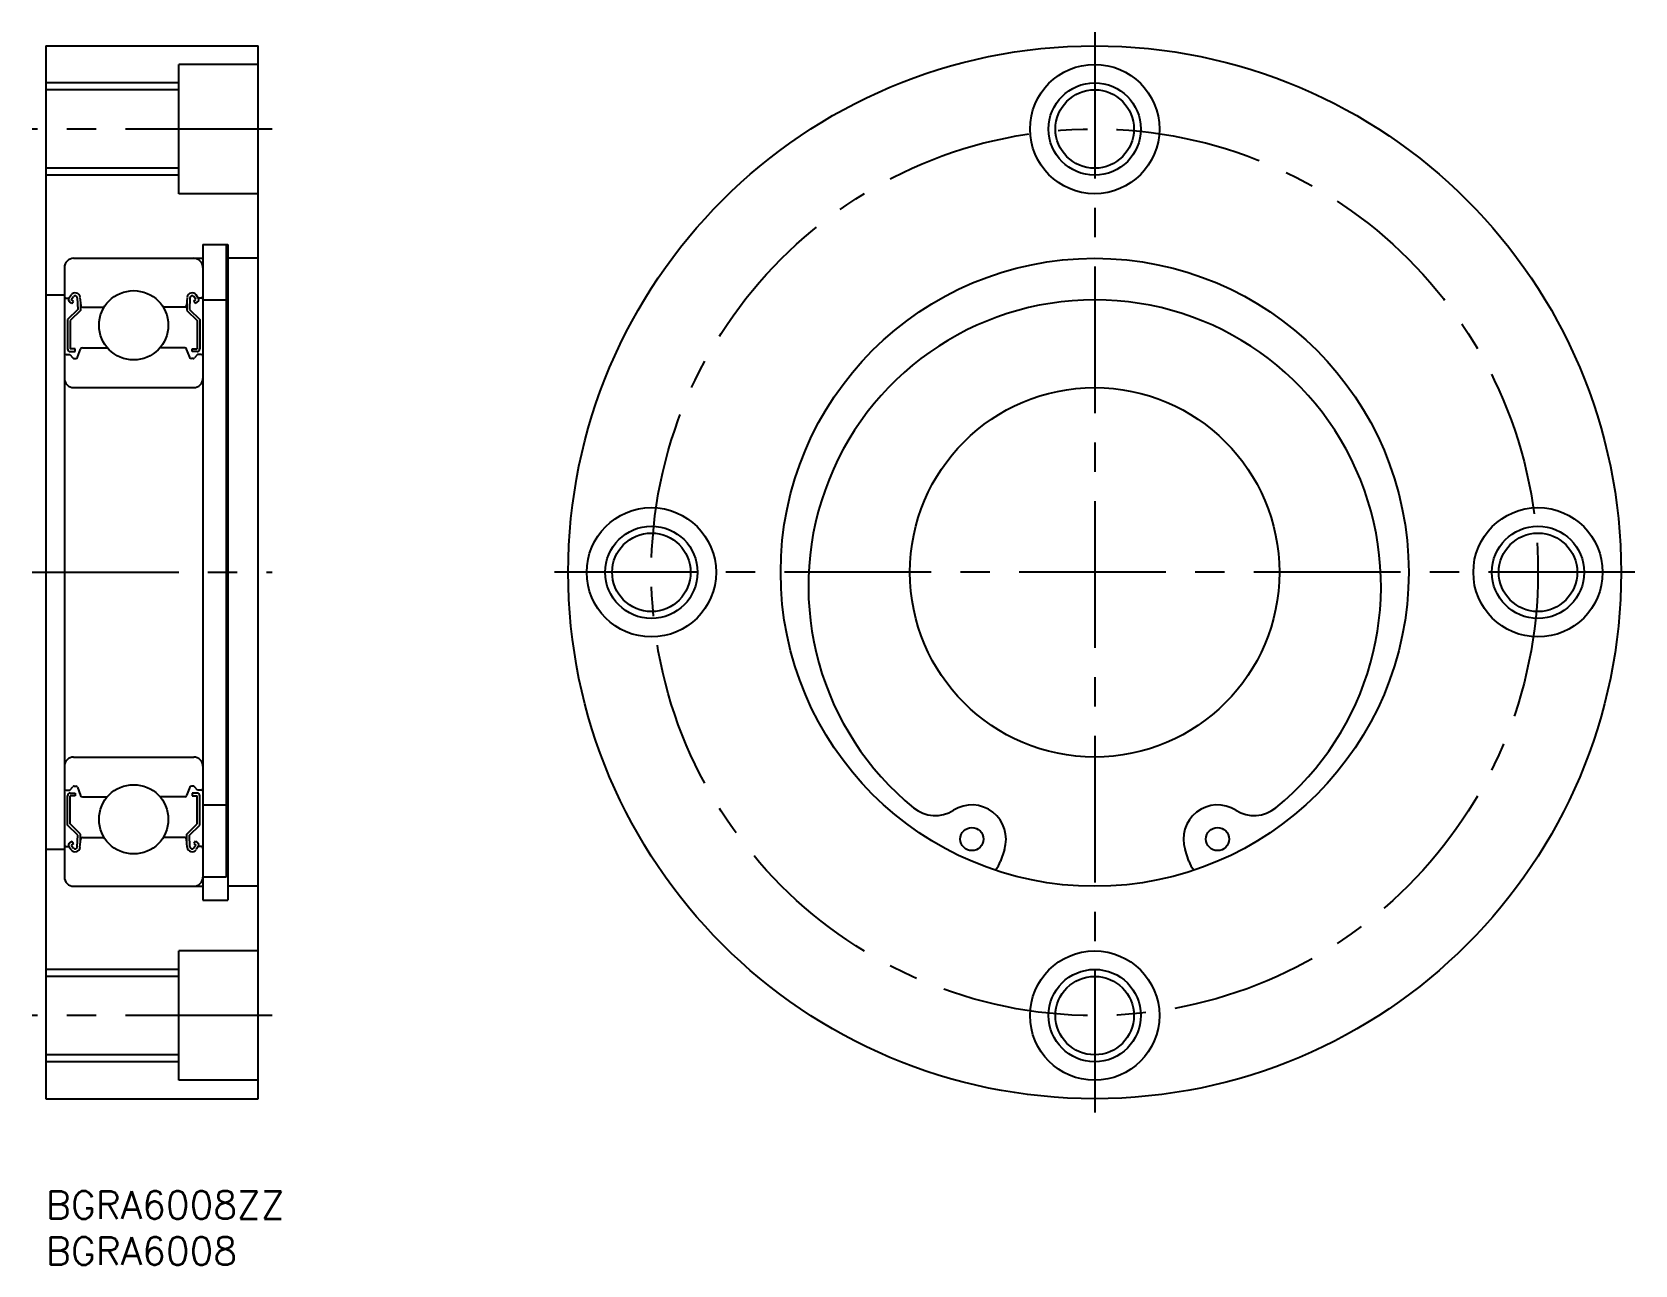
# Model space of a CAD drawing. Extents: x -1 to 172, y -8 to 125.
import ezdxf

# ---------------------------------------------------------------- set-up
doc = ezdxf.new("R2010")
doc.units = 0
doc.header["$LTSCALE"] = 0.5
doc.linetypes.add('CENTER', pattern=[50.8, 31.75, -6.35, 6.35, -6.35])
for name, color, linetype in [('MSM_CENTER', 1, 'CENTER'), ('MSM_CONTINUOUS', 7, 'CONTINUOUS'), ('MSM_NARROW', 5, 'CONTINUOUS'), ('MSM_PART_NUMBER', 7, 'CONTINUOUS')]:
    doc.layers.add(name, color=color, linetype=linetype)
doc.styles.get("Standard").update_dxf_attribs({"font": 'txt.shx', "height": 3, "bigfont": 'bigfont.shx'})

# ---------------------------------------------------------------- blocks, each defined once
blk = doc.blocks.new('*U4')
at = {"layer": 'MSM_PART_NUMBER'}
blk.add_text('BGRA6008ZZ', height=3, dxfattribs=at).set_placement((0, -3))
blk = doc.blocks.new('*U5')
at = {"layer": 'MSM_PART_NUMBER'}
blk.add_text('BGRA6008', height=3, dxfattribs=at).set_placement((0, -8))

msp = doc.modelspace()

# ---------------------------------------------------------------- linework, layer by layer
at = {"layer": 'MSM_CENTER'}
for p, q in [((113.56, 125.5), (113.56, 8.5)), ((24.5, 115), (-1.5, 115)), ((-1.5, 67), (24.5, 67)), ((172.06, 67), (55.06, 67)), ((24.5, 19), (-1.5, 19))]:
    msp.add_line(p, q, dxfattribs=at)
msp.add_circle((113.56, 67), 48, dxfattribs=at)
at = {"layer": 'MSM_CONTINUOUS'}
for p, q in [((0, 124), (0, 10)), ((0, 124), (23, 124)), ((23, 10), (23, 124)), ((14.4, 108), (14.4, 122)), ((23, 122), (14.4, 122)), ((14.4, 119.25), (0, 119.25)), ((14.4, 110.75), (0, 110.75)), ((23, 108), (14.4, 108)), ((17, 102.5, 1.25), (19.7, 102.5, 1.25)), ((17, 102.5), (17, 31.5)), ((19.5, 102.5, 0.75), (19.5, 33.99, 0.75)), ((19.7, 102.5), (19.7, 31.5)), ((3, 101), (17, 101)), ((23, 101), (19.7, 101)), ((2, 100), (2, 34)), ((2, 97), (0, 97)), ((2.2, 96.7), (2.5, 96.7)), ((3.44, 95.47), (2.34, 94.37)), ((2.5, 96.7), (2.73, 97.03)), ((2.82, 96.11), (2.57, 96.28)), ((2.75, 96.53), (2.98, 96.86)), ((2.99, 96.35), (2.75, 96.53)), ((2.82, 96.11), (2.99, 96.35)), ((3.4, 96.73), (3.44, 95.47)), ((3.69, 96.77), (3.77, 95.88)), ((3.74, 96.22), (3.74, 95.35)), ((3.97, 95.7), (6.3, 95.7)), ((15.03, 95.7), (12.7, 95.7)), ((15.31, 96.77), (15.23, 95.88)), ((15.26, 96.22), (15.26, 95.35)), ((15.6, 96.73), (15.56, 95.47)), ((15.56, 95.47), (16.66, 94.37)), ((16.01, 96.35), (16.25, 96.53)), ((16.18, 96.11), (16.01, 96.35)), ((16.25, 96.53), (16.02, 96.86)), ((16.18, 96.11), (16.43, 96.28)), ((16.5, 96.7), (16.27, 97.03)), ((16.8, 96.7), (16.5, 96.7)), ((17, 96.5, 1.25), (19.5, 96.5, 1.25)), ((2.34, 94.37), (2.34, 91.2)), ((3.74, 95.35), (2.64, 94.25)), ((2.64, 94.25), (2.64, 91.2)), ((15.26, 95.35), (16.36, 94.25)), ((16.36, 94.25), (16.36, 91.2)), ((16.66, 94.37), (16.66, 91.2)), ((2.2, 90.6), (2.6, 90.6)), ((2.6, 90.6), (2.92, 90.22)), ((3.16, 91.2), (2.64, 91.2)), ((2.64, 90.9), (3.16, 90.9)), ((3.16, 90.9), (3.16, 91.2)), ((3.43, 90.28), (3.76, 91.17)), ((3.95, 91.3), (6.66, 91.3)), ((15.05, 91.3), (12.34, 91.3)), ((15.57, 90.28), (15.24, 91.17)), ((15.84, 90.9), (15.84, 91.2)), ((15.84, 91.2), (16.36, 91.2)), ((16.36, 90.9), (15.84, 90.9)), ((16.4, 90.6), (16.08, 90.22)), ((16.8, 90.6), (16.4, 90.6)), ((3.07, 90.15), (3.25, 90.15)), ((15.93, 90.15), (15.75, 90.15)), ((3, 87), (16, 87)), ((3, 47), (16, 47)), ((2.2, 43.4), (2.6, 43.4)), ((2.6, 43.4), (2.92, 43.78)), ((3.07, 43.85), (3.25, 43.85)), ((3.43, 43.72), (3.76, 42.83)), ((15.57, 43.72), (15.24, 42.83)), ((15.93, 43.85), (15.75, 43.85)), ((16.4, 43.4), (16.08, 43.78)), ((16.8, 43.4), (16.4, 43.4)), ((2.34, 39.63), (2.34, 42.8)), ((2.64, 43.1), (3.16, 43.1)), ((2.64, 39.75), (2.64, 42.8)), ((3.16, 42.8), (2.64, 42.8)), ((3.16, 43.1), (3.16, 42.8)), ((3.95, 42.7), (6.66, 42.7)), ((15.05, 42.7), (12.34, 42.7)), ((15.84, 43.1), (15.84, 42.8)), ((16.36, 43.1), (15.84, 43.1)), ((15.84, 42.8), (16.36, 42.8)), ((16.36, 39.75), (16.36, 42.8)), ((16.66, 39.63), (16.66, 42.8)), ((17, 41.81, 1.25), (19.5, 41.81, 1.25)), ((3.44, 38.53), (2.34, 39.63)), ((3.74, 38.65), (2.64, 39.75)), ((3.4, 37.27), (3.44, 38.53)), ((3.74, 37.78), (3.74, 38.65)), ((3.97, 38.3), (6.3, 38.3)), ((15.03, 38.3), (12.7, 38.3)), ((15.26, 38.65), (16.36, 39.75)), ((15.26, 37.78), (15.26, 38.65)), ((15.56, 38.53), (16.66, 39.63)), ((15.6, 37.27), (15.56, 38.53)), ((2, 37), (0, 37)), ((2.2, 37.3), (2.5, 37.3)), ((2.5, 37.3), (2.73, 36.97)), ((2.82, 37.89), (2.57, 37.72)), ((2.99, 37.65), (2.75, 37.47)), ((2.75, 37.47), (2.98, 37.14)), ((2.82, 37.89), (2.99, 37.65)), ((3.69, 37.23), (3.77, 38.12)), ((15.31, 37.23), (15.23, 38.12)), ((16.18, 37.89), (16.01, 37.65)), ((16.01, 37.65), (16.25, 37.47)), ((16.25, 37.47), (16.02, 37.14)), ((16.18, 37.89), (16.43, 37.72)), ((16.5, 37.3), (16.27, 36.97)), ((16.8, 37.3), (16.5, 37.3)), ((103.78, 36.97), (103.37, 35.71)), ((123.75, 35.71), (123.34, 36.97)), ((3, 33), (17, 33)), ((19.5, 33.99, 0.75), (17, 33.99, 0.75)), ((23, 33), (19.7, 33)), ((17, 31.5, 1.25), (19.7, 31.5, 1.25)), ((14.4, 12), (14.4, 26)), ((23, 26), (14.4, 26)), ((14.4, 23.25), (0, 23.25)), ((14.4, 14.75), (0, 14.75)), ((23, 12), (14.4, 12)), ((0, 10), (23, 10))]:
    msp.add_line(p, q, dxfattribs=at)
for centre, radius in [((113.56, 67), 57), ((113.56, 115), 7), ((113.56, 115), 4.25), ((113.56, 67), 34), ((9.5, 93.75), 3.75), ((113.56, 67), 20), ((65.56, 67), 7), ((161.56, 67), 7), ((65.56, 67), 4.25), ((161.56, 67), 4.25), ((9.5, 40.25), 3.75), ((100.26, 38.11), 1.25), ((126.86, 38.11), 1.25), ((113.56, 19), 7), ((113.56, 19), 4.25)]:
    msp.add_circle(centre, radius, dxfattribs=at)
for centre, radius, start, end in [((3, 100), 1, 90, 180), ((16, 100), 1, 0, 90), ((3.17, 96.73), 0.53, 5.0651, 144.9356), ((15.83, 96.73), 0.53, 35.0644, 174.9349), ((2.2, 96.9), 0.2, 180, 270), ((2.75, 96.53), 0.3, 144.9356, 235.0377), ((3.17, 96.72), 0.23, 2.1311, 144.9356), ((3.97, 95.9), 0.2, 185.0651, 270), ((15.03, 95.9), 0.2, 270, 354.9349), ((15.83, 96.72), 0.23, 35.0644, 177.8689), ((16.25, 96.53), 0.3, 304.9623, 35.0644), ((16.8, 96.9), 0.2, 270, 0), ((113.56, 65.5), 31, 309.248, 230.752), ((2.2, 90.4), 0.2, 90, 180), ((2.64, 91.2), 0.3, 180, 270), ((3.25, 90.35), 0.2, 270, 339.9703), ((3.95, 91.1), 0.2, 90, 159.9703), ((15.05, 91.1), 0.2, 20.0297, 90), ((15.75, 90.35), 0.2, 200.0297, 270), ((16.36, 91.2), 0.3, 270, 0), ((16.8, 90.4), 0.2, 0, 90), ((3.07, 90.35), 0.2, 219.9991, 270), ((15.93, 90.35), 0.2, 270, 320.0009), ((3, 88), 1, 180, 270), ((16, 88), 1, 270, 0), ((3, 46), 1, 90, 180), ((16, 46), 1, 0, 90), ((2.2, 43.6), 0.2, 180, 270), ((3.07, 43.65), 0.2, 90, 140.0009), ((3.25, 43.65), 0.2, 20.0297, 90), ((15.75, 43.65), 0.2, 90, 159.9703), ((15.93, 43.65), 0.2, 39.9991, 90), ((16.8, 43.6), 0.2, 270, 0), ((2.64, 42.8), 0.3, 90, 180), ((3.95, 42.9), 0.2, 200.0297, 270), ((15.05, 42.9), 0.2, 270, 339.9703), ((16.36, 42.8), 0.3, 0, 90), ((100.26, 38.11), 3.7, 341.9582, 122.4641), ((126.86, 38.11), 3.7, 57.5359, 198.0418), ((96.29, 44.36), 3.7, 230.752, 302.4641), ((130.83, 44.36), 3.7, 237.5359, 309.248), ((3.97, 38.1), 0.2, 90, 174.9349), ((15.03, 38.1), 0.2, 5.0651, 90), ((2.2, 37.1), 0.2, 90, 180), ((2.75, 37.47), 0.3, 124.9623, 215.0644), ((3.17, 37.27), 0.53, 215.0644, 354.9349), ((3.17, 37.28), 0.23, 215.0644, 357.8689), ((15.83, 37.27), 0.53, 185.0651, 324.9356), ((15.83, 37.28), 0.23, 182.1311, 324.9356), ((16.25, 37.47), 0.3, 324.9356, 55.0377), ((16.8, 37.1), 0.2, 0, 90), ((100.99, 36.49), 2.5, 316.0099, 341.9582), ((126.13, 36.49), 2.5, 198.0418, 223.9901), ((3, 34), 1, 180, 270), ((16, 34), 1, 270, 0)]:
    msp.add_arc(centre, radius, start, end, dxfattribs=at)
at = {"layer": 'MSM_NARROW'}
for p, q in [((14.4, 120), (0, 120)), ((14.4, 110), (0, 110)), ((14.4, 24), (0, 24)), ((14.4, 14), (0, 14))]:
    msp.add_line(p, q, dxfattribs=at)
for centre in [(113.56, 115), (65.56, 67), (161.56, 67), (113.56, 19)]:
    msp.add_circle(centre, 5, dxfattribs=at)

# ---------------------------------------------------------------- block references
at = {"layer": 'MSM_CONTINUOUS'}
for name in ['*U4', '*U5']:
    msp.add_blockref(name, (0, 0), dxfattribs=at)

doc.saveas('drawing.dxf')
